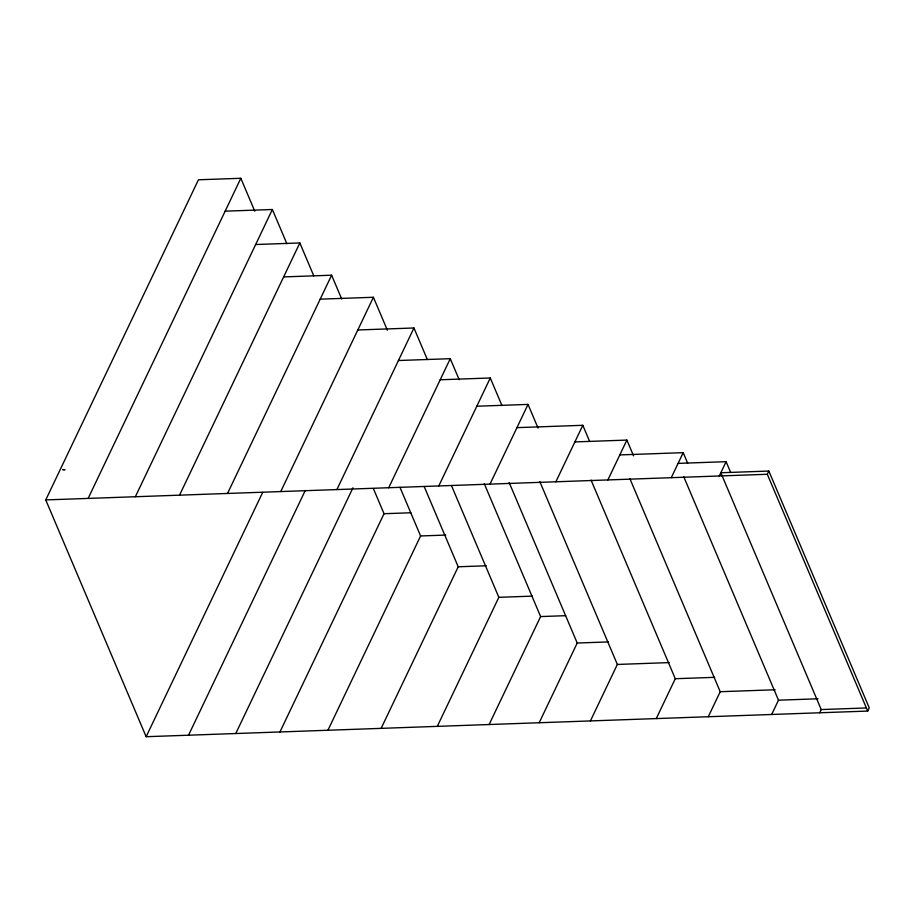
<?xml version="1.0" encoding="UTF-8"?>
<svg xmlns="http://www.w3.org/2000/svg" width="915" height="915" viewBox="0 0 915 915"><rect width="100%" height="100%" fill="white"/><g stroke="black" fill="none" stroke-linecap="round" stroke-linejoin="round"><path stroke-width="1.37" d="M819.691 712.774L821.224 709.56L720.826 472.758L768.852 471.053L869.25 707.855L867.717 711.069L146.148 736.712L45.75 499.922L198.441 179.786L240.828 178.288L254.77 211.171M88.137 498.412L240.828 178.288M135.363 496.731L272.361 209.489L225.136 211.171M179.546 495.164L299.834 242.955L255.651 244.522M227.526 493.459L331.619 275.209L283.639 276.913M146.148 736.712L262.662 492.442M280.745 491.561L373.412 297.272L320.193 299.159M188.536 735.214L305.267 490.474M336.892 489.571L413.957 327.982L357.811 329.983M235.761 733.533L352.984 487.764M388.715 487.729L450.272 358.68L398.437 360.521M279.944 731.966L384.037 513.715L373.446 488.724M438.788 485.945L490.28 377.987L440.218 379.771M327.925 730.262L420.591 535.961L399.958 487.283M490.005 484.126L528.035 404.407L476.807 406.226M381.143 728.363L458.209 566.785L424.183 486.528M437.29 726.373L498.847 597.323L451.427 485.499M555.874 481.782L582.809 425.303L516.952 427.648M489.125 724.531L540.616 616.573L484.275 483.692M607.88 479.94L626.889 440.081L574.883 441.922M539.187 722.747L577.216 643.028L509.163 482.537M671.267 477.687L683.208 452.662L619.821 454.915M590.404 720.929L617.351 664.45L539.816 481.587M719.293 475.983L726.11 461.675L678.084 463.39M867.717 711.069L767.319 474.267L768.852 471.053M656.272 718.584L675.281 678.724L591.056 480.078M708.279 716.742L720.219 691.717L629.852 478.591M771.665 714.489L778.493 700.181L683.665 476.543M45.75 499.922L767.319 474.267M384.037 513.715L410.846 512.766M420.591 535.961L445.799 535.069M458.209 566.785L486.288 565.779M498.847 597.323L532.461 596.123M540.616 616.573L565.653 615.681M577.216 643.028L608.509 641.918M617.351 664.45L669.197 662.597M675.281 678.724L714.638 677.329M720.219 691.717L775.154 689.761M778.493 700.181L818.033 698.786M821.224 709.56L866.425 707.958M726.11 461.675L730.57 472.209M683.208 452.662L687.668 463.184M626.889 440.081L633.58 455.864M582.809 425.303L589.512 441.087M528.035 404.407L538.066 428.094M490.28 377.987L501.992 405.62M450.272 358.68L459.204 379.725M413.957 327.982L427.351 359.561M373.412 297.272L387.354 330.166M331.619 275.209L341.661 298.896M299.834 242.955L313.788 275.85M272.361 209.489L286.864 243.699M64.759 469.715L62.632 469.589L64.759 469.715"/></g></svg>
